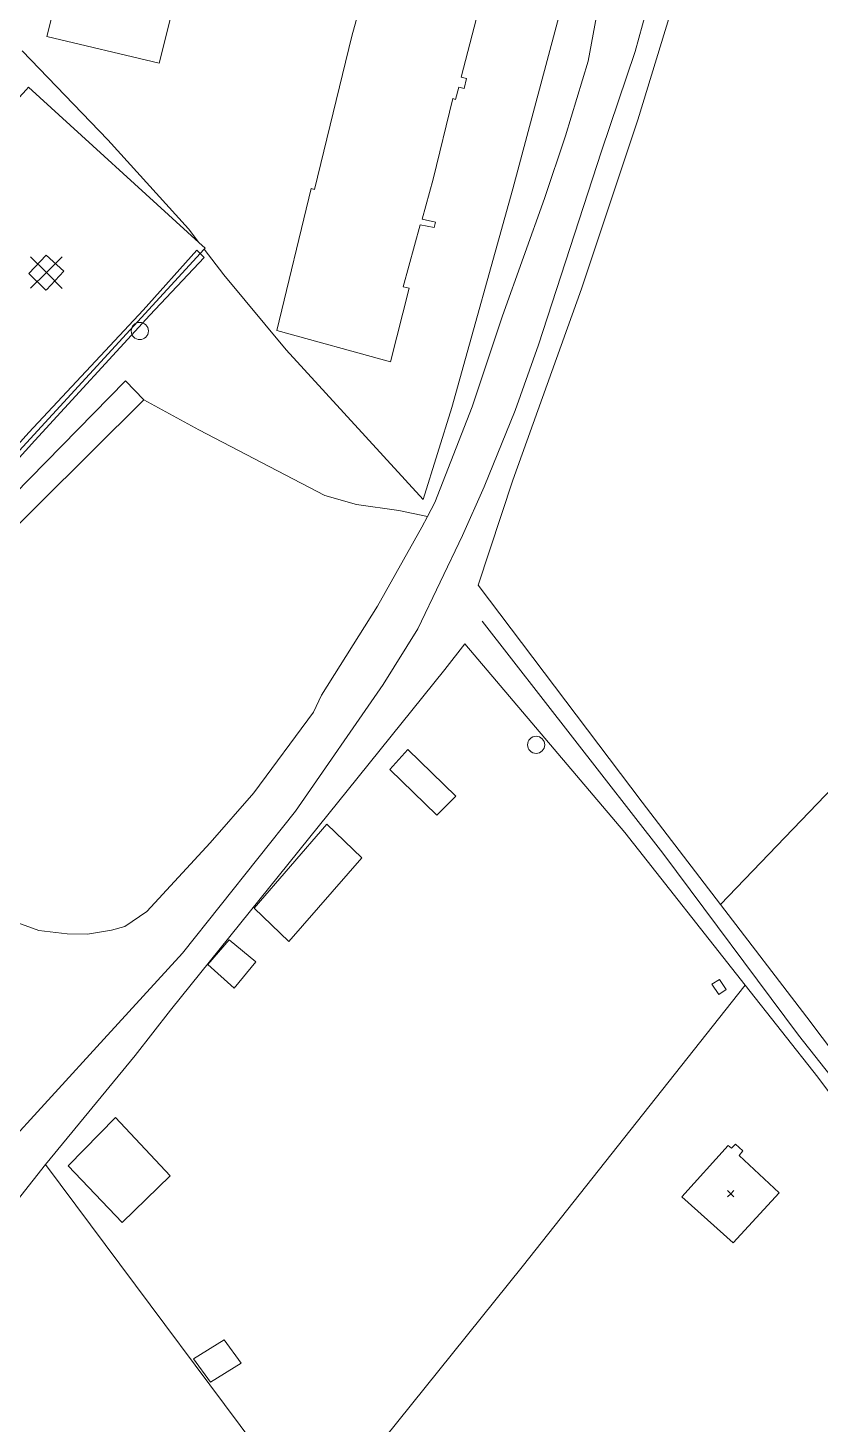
# Model space of a CAD drawing. Header units: metres. Extents: x 4652992 to 4879070, y 2074171 to 2309877.
# Drawn here: x 4653837.1 to 4653907.9, y 2306730.6 to 2306855.6 of the extents above; entities that cross this region are included whole.
import ezdxf

# ---------------------------------------------------------------- set-up
doc = ezdxf.new("R2010")
doc.units = ezdxf.units.M
doc.header["$MEASUREMENT"] = 0
doc.linetypes.add('DGN Style 2', pattern=[66.27138, 39.762828, -26.508552])
doc.linetypes.add('DGN Style 3', pattern=[92.779933, 66.271381, -26.508552])
doc.layers.get('0').update_dxf_attribs({"color": 4, "lineweight": 0})
for name, color, linetype, lineweight in [('Level 19', 38, 'DGN Style 3', 0), ('Level 20', 30, 'DGN Style 3', 0), ('Level 3', 46, 'Continuous', 0), ('Level 30', 5, 'Continuous', 0), ('Level 31', 38, 'Continuous', 0), ('Level 37', 3, 'Continuous', 0), ('Level 38', 3, 'Continuous', 0), ('Level 39', 9, 'Continuous', 0), ('Level 54', 30, 'DGN Style 2', 0), ('Level 61', 4, 'Continuous', 0), ('Level 62', 4, 'Continuous', 0), ('Level 63', 3, 'Continuous', 0)]:
    doc.layers.add(name, color=color, linetype=linetype, lineweight=lineweight)

# ---------------------------------------------------------------- blocks, each defined once
blk = doc.blocks.new('POSTE')
at = {"color": 0, "linetype": 'ByBlock', "lineweight": -2}
blk.add_circle((0, 0), 0.770001, dxfattribs=at)
blk = doc.blocks.new('COTA')
at = {"color": 0, "linetype": 'ByBlock', "lineweight": -2, "ltscale": 10}
for p, q in [((-1.408457, 1.419522), (0, 0)), ((1.419522, 1.408457), (0, 0)), ((0, 0), (-1.419522, -1.408457)), ((0, 0), (1.408457, -1.419522))]:
    blk.add_line(p, q, dxfattribs=at)

msp = doc.modelspace()

# ---------------------------------------------------------------- linework, layer by layer
at = {"layer": 'Level 19', "linetype": 'DGN Style 3'}
for points in [[(4653695.546973, 2306623.040587, 1424.827895), (4653703.025772, 2306629.288007, 1424.389072), (4653709.115576, 2306634.822137, 1424.014034), (4653713.920306, 2306639.169776, 1423.822251), (4653730.04207, 2306653.787257, 1423.009191), (4653740.98362, 2306663.21755, 1422.560766), (4653794.224561, 2306710.98863, 1421.396378), (4653803.022515, 2306720.555163, 1421.258916), (4653819.191568, 2306738.140968, 1420.961909), (4653828.156247, 2306747.386476, 1420.77246), (4653834.485818, 2306754.812485, 1420.742016), (4653843.867202, 2306765.092502, 1420.696678), (4653850.92678, 2306772.767366, 1420.66925), (4653861.013679, 2306785.49605, 1420.541408), (4653868.863313, 2306796.826139, 1420.510006), (4653871.947247, 2306801.797254, 1420.588751), (4653875.967714, 2306810.173909, 1420.764988), (4653877.907882, 2306814.527924, 1420.813345), (4653880.668892, 2306821.346736, 1420.848154), (4653882.745527, 2306827.238686, 1420.874781), (4653888.391005, 2306844.549167, 1421.111864), (4653891.39748, 2306853.470038, 1421.346006), (4653893.482526, 2306861.131996, 1421.480604), (4653893.512558, 2306861.244585, 1421.483885)], [(4653888.457658, 2306859.518353, 1421.477637), (4653887.202131, 2306852.62587, 1421.292704), (4653885.181213, 2306845.92627, 1421.166651), (4653883.300513, 2306840.315688, 1421.069917), (4653879.530676, 2306829.825673, 1420.897294), (4653876.824054, 2306821.668802, 1420.895844), (4653873.471441, 2306813.113268, 1420.65292), (4653872.821114, 2306811.851186, 1420.724996), (4653872.333545, 2306810.904966, 1420.713548), (4653868.363131, 2306803.848619, 1420.758767), (4653863.355973, 2306795.860252, 1420.750651), (4653862.637236, 2306794.343223, 1420.669941), (4653857.304919, 2306787.116531, 1420.628612), (4653853.397379, 2306782.640423, 1420.65442), (4653847.726993, 2306776.500607, 1420.642266), (4653845.748273, 2306775.153554, 1420.651108), (4653844.552107, 2306774.843041, 1420.659464), (4653842.418985, 2306774.484078, 1420.673187), (4653840.585737, 2306774.49573, 1420.700901), (4653838.050275, 2306774.793565, 1420.721619), (4653836.195663, 2306775.480192, 1420.751448)], [(4653826.140371, 2306800.948999, 1421.113597), (4653838.008915, 2306812.907741, 1420.862959), (4653847.456586, 2306822.289442, 1420.90484), (4653845.82115, 2306824.000579, 1420.992731), (4653831.760253, 2306809.663827, 1420.983782)]]:
    msp.add_polyline3d(points, dxfattribs=at)
at = {"layer": 'Level 20', "linetype": 'Continuous'}
msp.add_polyline3d([(4653872.821114, 2306811.851186, 1421.221721), (4653870.252554, 2306812.402962, 1420.921721), (4653866.483469, 2306812.948567, 1420.521722), (4653863.648542, 2306813.731801, 1420.521722), (4653852.376564, 2306819.605296, 1420.821722), (4653847.456586, 2306822.289442, 1421.221721)], dxfattribs=at)
at = {"layer": 'Level 3'}
msp.add_polyline3d([(4653877.701479, 2306802.479494, 1419.87), (4653893.8631, 2306781.741091, 1419), (4653906.013308, 2306765.444704, 1418), (4653915.219118, 2306753.78229, 1417), (4653922.753115, 2306743.044314, 1416), (4653928.345522, 2306735.463503, 1415), (4653932.666323, 2306729.793886, 1414), (4653936.69092, 2306725.165285, 1413), (4653939.283327, 2306720.878481, 1412), (4653944.422732, 2306714.981875, 1409.16), (4653948.611086, 2306708.311709, 1405.98), (4653951.959109, 2306701.89313, 1402.64), (4653953.228091, 2306699.492129, 1399.92), (4653954.300478, 2306698.504702, 1399.18), (4653956.481875, 2306697.961916, 1399), (4653959.102297, 2306695.643679, 1398.3)], dxfattribs=at)
at = {"layer": 'Level 30', "color": 1}
for points in [[(4653861.164738, 2306901.942434, 1425.821722), (4653858.356522, 2306890.428214, 1425.921721), (4653858.562144, 2306889.970278, 1425.921721), (4653855.663042, 2306879.038501, 1426.021722), (4653855.459805, 2306878.909549, 1426.021722), (4653848.828435, 2306852.422925, 1426.121722), (4653838.780283, 2306854.821446, 1426.121722), (4653841.532594, 2306865.644189, 1425.821722), (4653841.089327, 2306865.719874, 1425.821722), (4653841.438326, 2306867.208776, 1425.821722), (4653841.960574, 2306867.093957, 1425.821722), (4653848.356405, 2306892.721397, 1425.821722), (4653848.581453, 2306892.649982, 1425.821722), (4653851.635462, 2306904.810698, 1425.821722), (4653851.723261, 2306905.160303, 1425.821722), (4653853.528724, 2306904.79656, 1425.821722), (4653861.58778, 2306903.172919, 1425.821722), (4653861.480896, 2306902.685816, 1425.821722), (4653861.337947, 2306902.034354, 1425.821722), (4653861.164738, 2306901.942434, 1425.821722)], [(4653879.54498, 2306865.449677, 1425.5217), (4653875.839134, 2306851.186423, 1425.0217), (4653876.324708, 2306851.068725, 1425.0217), (4653876.101008, 2306850.1709, 1425.0217), (4653875.628165, 2306850.291042, 1425.0217), (4653875.336643, 2306849.19803, 1425.0217), (4653875.102368, 2306849.262448, 1425.0217), (4653873.323473, 2306842.051373, 1424.9217), (4653872.356326, 2306838.469825, 1425.0217), (4653873.543086, 2306838.208205, 1424.8217), (4653873.42527, 2306837.728007, 1424.8217), (4653872.162529, 2306837.967575, 1424.9217), (4653870.65732, 2306832.427503, 1424.9217), (4653871.188718, 2306832.298555, 1424.9217), (4653869.505065, 2306825.696569, 1425.2217), (4653859.352382, 2306828.511845, 1424.7217), (4653862.428653, 2306841.20656, 1425.1217), (4653862.730176, 2306841.117702, 1425.1217), (4653866.06177, 2306854.858358, 1425.1217), (4653869.940787, 2306868.902327, 1425.1217)], [(4653852.838712, 2306835.774855, 1424.4222), (4653815.774217, 2306795.374279, 1424.6217), (4653807.909412, 2306802.657373, 1424.6217), (4653808.153042, 2306802.920148, 1424.623659), (4653812.282235, 2306807.373821, 1424.656857), (4653816.367769, 2306811.780405, 1424.689704), (4653820.347407, 2306816.072771, 1424.7217), (4653818.316705, 2306817.72927, 1425.2217), (4653814.517439, 2306813.494644, 1425.2217), (4653810.506428, 2306809.024008, 1425.2217), (4653806.467265, 2306804.521993, 1425.2217), (4653806.201382, 2306804.225643, 1425.2217), (4653800.010966, 2306809.679143, 1424.4217), (4653836.932826, 2306850.048417, 1424.521122), (4653837.147676, 2306850.283327, 1424.5217), (4653852.360231, 2306836.397573, 1424.42532), (4653852.931567, 2306835.876068, 1424.4217), (4653852.838712, 2306835.774855, 1424.4222)], [(4653838.72848, 2306835.264009, 1424.5217), (4653837.182108, 2306833.62172, 1424.5217), (4653838.699388, 2306832.119466, 1424.6217), (4653838.756242, 2306832.134473, 1424.7571), (4653840.311141, 2306833.829744, 1424.8217), (4653838.72848, 2306835.264009, 1424.5217)]]:
    msp.add_polyline3d(points, dxfattribs=at)
at = {"layer": 'Level 31', "flags": 128}
for points, elevation in [([(4653875.356421, 2306786.835031), (4653873.650535, 2306785.118536), (4653869.454368, 2306789.210803), (4653871.079337, 2306791.01109), (4653875.356421, 2306786.835031)], 1422.121722), ([(4653866.959195, 2306781.302627), (4653860.430803, 2306773.834167), (4653857.315539, 2306776.79734), (4653863.827583, 2306784.335557), (4653866.959195, 2306781.302627)], 1422.121722), ([(4653899.547479, 2306769.534817), (4653898.895871, 2306769.063247), (4653898.263309, 2306769.988404), (4653898.947756, 2306770.409059), (4653899.547479, 2306769.534817)], 1419.521722)]:
    msp.add_lwpolyline(points, dxfattribs=dict(at, elevation=elevation))
at = {"layer": 'Level 31'}
for points in [[(4653857.486286, 2306772.009178, 1422.0217), (4653855.542584, 2306769.65556, 1422.1217), (4653853.170784, 2306771.759541, 1422.0217), (4653855.082878, 2306773.974201, 1421.9217), (4653857.486286, 2306772.009178, 1422.0217)], [(4653849.818447, 2306752.851254, 1422.221721), (4653845.520256, 2306748.679374, 1422.221721), (4653840.671949, 2306753.73217, 1422.521722), (4653844.914998, 2306758.062206, 1422.521722), (4653849.818447, 2306752.851254, 1422.221721)], [(4653856.158889, 2306736.069678, 1419.721721), (4653853.407428, 2306734.365989, 1419.621722), (4653851.888212, 2306736.464063, 1420.021722), (4653854.647649, 2306738.158773, 1420.021722), (4653856.158889, 2306736.069678, 1419.721721)]]:
    msp.add_polyline3d(points, dxfattribs=at)
at = {"layer": 'Level 37', "extrusion": (0.358237134439626, -0.3389756125682166, 0.8699205076284199), "elevation": 886493.460295, "flags": 128}
msp.add_lwpolyline([(4874230.916823, -1560769.443217), (4874286.084645, -1560769.873421), (4874333.704801, -1560771.900979), (4874335.717481, -1560771.986674)], dxfattribs=at)
at = {"layer": 'Level 37', "extrusion": (0.7733443899905768, -0.6180672260085279, 0.1411784636700164), "elevation": 2173530.07836, "flags": 128}
msp.add_lwpolyline([(4707439.151781, -308525.933106), (4707468.826343, -308526.300157), (4707500.975185, -308525.202052)], dxfattribs=at)
at = {"layer": 'Level 37'}
for points in [[(4653973.677676, 2306669.192818, 1383.321722), (4653958.96536, 2306692.642822, 1398.421721), (4653956.040124, 2306697.071658, 1400.021722), (4653954.178455, 2306699.817374, 1402.821722), (4653952.714067, 2306702.648817, 1404.721721), (4653943.255712, 2306717.233433, 1412.021722), (4653941.005814, 2306720.959717, 1413.221721), (4653935.802357, 2306727.40005, 1414.421721), (4653928.261899, 2306738.360041, 1417.021722), (4653917.719956, 2306752.487298, 1418.321722), (4653906.768444, 2306767.039859, 1419.321722), (4653899.030715, 2306777.13192, 1419.898601), (4653892.014047, 2306786.283525, 1420.421721), (4653877.356803, 2306805.70542, 1421.021722), (4653880.458037, 2306815.110761, 1422.021722), (4653886.605424, 2306832.251698, 1422.121722), (4653891.648669, 2306847.352522, 1422.421721), (4653895.74929, 2306860.857101, 1422.752103)], [(4653700.640811, 2306624.643673, 1426.356), (4653707.739853, 2306630.747223, 1425.756), (4653715.538024, 2306637.134303, 1425.306), (4653717.235044, 2306638.592814, 1425.306), (4653719.250158, 2306640.489632, 1425.156), (4653720.958853, 2306642.236447, 1424.5217), (4653732.212863, 2306651.379762, 1424.345279), (4653733.716976, 2306652.601778, 1424.3217), (4653741.276825, 2306659.029667, 1424.2217), (4653751.013141, 2306667.724747, 1423.7217), (4653762.351436, 2306677.929166, 1423.4217), (4653774.106448, 2306688.548291, 1423.1217), (4653787.224712, 2306700.425186, 1422.8217), (4653800.350698, 2306712.272777, 1422.3217), (4653815.062484, 2306727.625312, 1422.0217), (4653825.666868, 2306738.866187, 1421.5217), (4653835.336807, 2306749.655648, 1421.6217), (4653838.672211, 2306753.87082, 1421.621722)]]:
    msp.add_polyline3d(points, dxfattribs=at)
at = {"layer": 'Level 38'}
for points in [[(4653852.838712, 2306835.774855, 1423.3217), (4653854.596276, 2306833.487478, 1423.3217), (4653860.18166, 2306826.790001, 1422.5217), (4653872.424776, 2306813.369751, 1423.3217), (4653875.005065, 2306821.624239, 1423.3217), (4653880.449652, 2306841.189734, 1423.4217), (4653886.714194, 2306864.635035, 1424.1217), (4653886.495499, 2306864.674645, 1424.121722), (4653887.502229, 2306867.810979, 1424.121722), (4653891.068246, 2306881.288605, 1424.321722), (4653894.383341, 2306894.766817, 1424.221721), (4653887.543395, 2306896.436798, 1424.785194)], [(4653836.570122, 2306853.532161, 1425.0217), (4653844.242903, 2306845.5646, 1423.8217), (4653851.433968, 2306837.603056, 1423.3217), (4653852.360231, 2306836.397573, 1423.3217)], [(4653846.683281, 2306763.614391, 1422.6217), (4653838.672211, 2306753.87082, 1422.6217), (4653862.719997, 2306721.567097, 1419.849803), (4653883.785163, 2306693.269968, 1417.4217), (4653891.57649, 2306683.05803, 1415.7217), (4653893.274688, 2306681.195533, 1415.4217), (4653894.862878, 2306679.77811, 1414.9217), (4653902.566784, 2306673.070888, 1411.7217), (4653907.016291, 2306683.935236, 1411.0217), (4653908.104302, 2306686.133549, 1410.2217), (4653910.407836, 2306689.837934, 1409.6217), (4653914.471646, 2306694.891525, 1410.3217), (4653924.240879, 2306706.414229, 1412.3217), (4653937.367496, 2306721.875038, 1414.5217), (4653920.863767, 2306744.10528, 1418.5217), (4653907.7447, 2306761.690462, 1420.1217), (4653901.23698, 2306769.926025, 1420.573535), (4653890.461241, 2306783.562794, 1421.3217), (4653876.15385, 2306800.47325, 1422.0217), (4653874.364621, 2306798.154441, 1422.9217), (4653866.616798, 2306788.518172, 1422.5217), (4653849.833245, 2306767.678082, 1422.5217), (4653846.683281, 2306763.614391, 1422.6217)]]:
    msp.add_polyline3d(points, dxfattribs=at)
at = {"layer": 'Level 54', "linetype": 'Continuous'}
msp.add_polyline3d([(4653831.760253, 2306809.663827, 1421.1375), (4653830.464168, 2306810.659305, 1421.603476), (4653837.718134, 2306818.658794, 1421.723475), (4653847.9866, 2306829.869745, 1421.773475), (4653852.861344, 2306835.043609, 1421.793476), (4653852.192449, 2306835.684171, 1421.793476), (4653847.398615, 2306830.342235, 1421.783475), (4653837.157565, 2306819.374966, 1421.783475), (4653829.870944, 2306811.219691, 1421.713476), (4653821.803025, 2306802.463493, 1421.663475), (4653815.726235, 2306795.868089, 1421.663475), (4653807.818035, 2306802.86357, 1421.693475), (4653805.422014, 2306805.062857, 1421.803475), (4653804.800505, 2306804.506499, 1421.803475), (4653811.127706, 2306798.524882, 1421.713476), (4653815.657808, 2306794.567601, 1421.723475), (4653825.919098, 2306805.637118, 1421.603476), (4653829.682977, 2306809.793083, 1421.603476), (4653830.93812, 2306808.825565, 1421.1326)], dxfattribs=at)
at = {"layer": 'Level 62', "elevation": 1418.021722, "flags": 128}
msp.add_lwpolyline([(4653900.157893, 2306746.842442), (4653895.580892, 2306750.978182), (4653899.719094, 2306755.562232), (4653900.021904, 2306755.327918), (4653900.37577, 2306755.68101), (4653901.029273, 2306755.079272), (4653900.69523, 2306754.675854), (4653904.290161, 2306751.335736), (4653900.157893, 2306746.842442)], dxfattribs=at)

# ---------------------------------------------------------------- block references
at = {"layer": 'Level 39', "zscale": 0.1}
msp.add_blockref('COTA', (4653838.739464, 2306833.696345, 1424.640737), dxfattribs=at)
at = {"layer": 'Level 61', "zscale": 0.1}
for p in [(4653847.090792, 2306828.463927, 1421.488405), (4653882.54186, 2306791.425139, 1419.755709)]:
    msp.add_blockref('POSTE', p, dxfattribs=at)
at = {"layer": 'Level 63', "xscale": 0.2, "yscale": 0.2, "zscale": 0.1}
msp.add_blockref('COTA', (4653899.944636, 2306751.240138, 1418.021722), dxfattribs=at)

doc.saveas('drawing.dxf')
